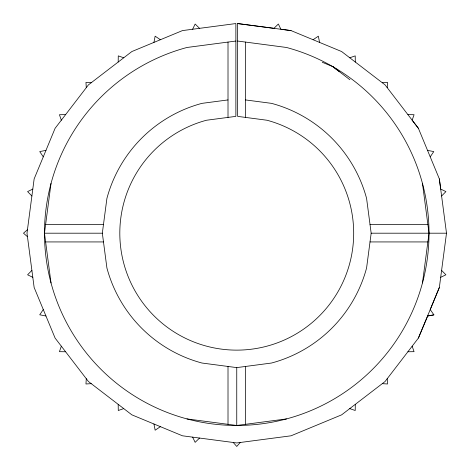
<?xml version="1.0" encoding="UTF-8"?>
<svg xmlns="http://www.w3.org/2000/svg" width="470" height="470" viewBox="0 0 470 470"><rect width="100%" height="100%" fill="white"/><g stroke="black" fill="none" stroke-linecap="round" stroke-linejoin="round"><path stroke-width="0.7" d="M118.187 62.046L118.275 55.883L123.745 57.781M355.308 404.341L355.22 410.504L349.751 408.606M86.286 378.714L85.957 383.984L91.227 383.661M387.221 87.667L387.544 82.397L382.274 82.72M51.024 282.958L44.474 233.196L51.024 183.429M245.487 99.928L271.537 103.359A134.414 134.414 0 0 1 366.582 198.405L371.165 233.196L366.582 267.982A134.414 134.414 0 0 1 271.537 363.028L236.751 367.611L201.959 363.028A134.414 134.414 0 0 1 106.913 267.982L102.331 233.196L106.913 198.405A134.414 134.414 0 0 1 201.959 103.359L228.009 99.928M422.471 282.958L429.022 233.196L422.471 183.429M418.4 128.316L385.065 84.876L341.625 51.541L291.036 30.591L280.884 29.234L278.352 24.029L273.934 28.335L237.62 23.559L237.62 116.372L267.013 120.244A116.936 116.936 0 0 1 332.537 300.265A116.936 116.936 0 0 1 140.959 300.265A116.936 116.936 0 0 1 206.483 120.244L235.875 116.372L235.875 23.559L182.46 30.591L131.87 51.541L88.431 84.876L55.096 128.316L34.145 178.905L26.996 233.196L34.145 287.481L55.096 338.071L88.431 381.511L131.87 414.846L182.46 435.802L236.751 442.946L291.036 435.802L341.625 414.846L385.065 381.511L418.4 338.071L427.559 316.016L433.898 314.859L430.232 309.554L439.35 287.481L446.5 233.196L439.35 178.905L418.4 128.316L412.161 120.191L414.07 114.709L407.913 114.621M153.937 42.406L155.141 36.178L160.393 39.727M61.335 346.196L59.437 351.672L65.6 351.76M439.35 287.481L427.559 316.016L433.898 314.859M418.4 338.071L427.671 316.063M192.618 29.252L195.144 24.046L199.562 28.335M43.281 309.548L39.733 314.8L45.96 316.005M430.226 156.833L433.781 151.581L427.553 150.377M240.246 442.487L236.751 446.441L233.249 442.487M31.89 270.379L27.595 274.797L32.806 277.324M199.562 438.052L195.144 442.346L192.618 437.135M27.454 229.701L23.5 233.196L27.454 236.692M313.102 39.727L318.355 36.178L319.559 42.406M160.393 426.66L155.141 430.209L153.937 423.987M32.806 189.063L27.595 191.59L31.89 196.008M440.69 277.324L445.901 274.797L441.606 270.379M349.751 57.781L355.22 55.883L355.308 62.046M123.745 408.606L118.275 410.504L118.187 404.341M45.96 150.382L39.733 151.587L43.281 156.845M235.875 41.037L186.984 47.476A192.271 192.271 0 0 0 79.248 343.476A192.271 192.271 0 0 0 394.248 343.476A192.271 192.271 0 0 0 286.512 47.476L237.62 41.037M441.624 196.008L445.918 191.59L440.69 189.063L439.35 178.905M186.984 418.917L236.751 425.468L286.512 418.917M65.6 114.633L59.437 114.721L61.335 120.191M407.895 351.76L414.058 351.672L412.161 346.196M45.625 224.454L103.482 224.454M370.013 224.454L427.87 224.454M44.474 233.196L102.331 233.196M371.165 233.196L446.5 233.196M45.625 241.933L103.482 241.933M370.013 241.933L427.87 241.933M91.227 82.732L85.957 82.403L86.286 87.673M382.269 383.661L387.538 383.984L387.21 378.714M237.62 23.559L291.036 30.591M322.261 62.263L332.883 66.658L336.097 69.119M336.12 69.166L349.903 79.741M332.883 66.658L339.258 71.575M245.487 42.071L245.487 117.406M245.487 366.459L245.487 424.316M236.751 367.611L236.751 425.468M228.009 42.071L228.009 117.406M228.009 366.459L228.009 424.316"/></g></svg>
